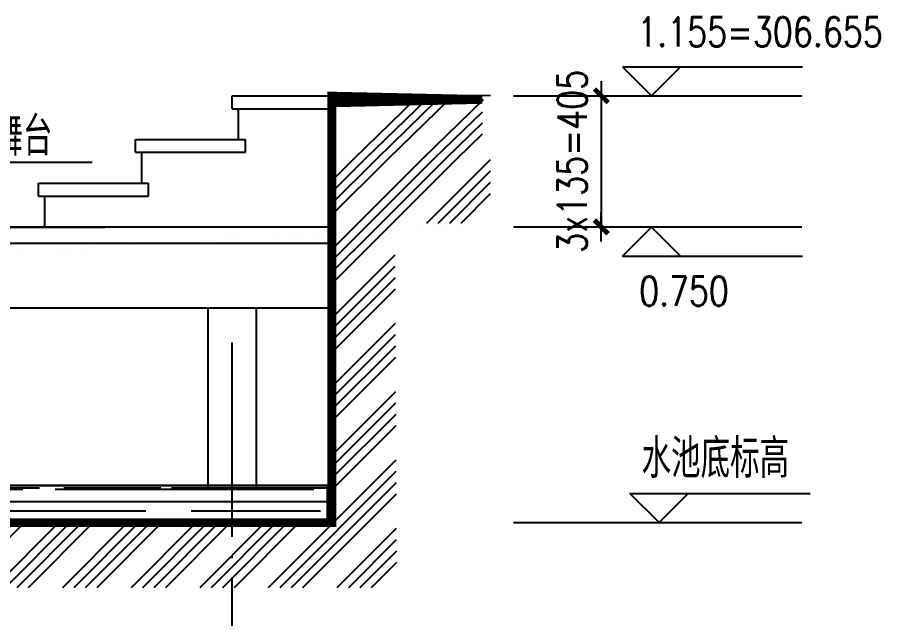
# Model space of a CAD drawing. Extents: x 568674 to 592610, y -115345 to -96707.
# Drawn here: x 589628 to 592294, y -111212 to -109354 of the extents above; entities that cross this region are included whole.
import ezdxf
from ezdxf.enums import TextEntityAlignment as Align

# ---------------------------------------------------------------- set-up
doc = ezdxf.new("R2010")
doc.units = 0
doc.header["$LTSCALE"] = 300
doc.header["$MEASUREMENT"] = 0
doc.header["$PDMODE"] = 3
doc.linetypes.add('DOTE', pattern=[2.4200000000000004, 2, -0.2, 0.02, -0.2])
doc.layers.get('0').update_dxf_attribs({"linetype": 'CONTINUOUS'})
doc.layers.get('DEFPOINTS').update_dxf_attribs({"linetype": 'CONTINUOUS'})
for name, color, linetype in [('AXIS', 3, 'CONTINUOUS'), ('DOTE', 1, 'DOTE'), ('PUB_DIM', 200, 'CONTINUOUS'), ('PUB_TEXT', 7, 'CONTINUOUS'), ('木构架', 73, 'CONTINUOUS'), ('柱', 2, 'CONTINUOUS'), ('路沿', 72, 'CONTINUOUS'), ('铺地', 52, 'CONTINUOUS')]:
    doc.layers.add(name, color=color, linetype=linetype)
doc.styles.add('_HT', font='txt.shx', dxfattribs={"width": 0.8, "bigfont": 'HT.shx'})
doc.styles.add('DIM_FONT', font='SIMPLEX.shx', dxfattribs={"width": 0.8})
doc.dimstyles.new('AXIS30', dxfattribs={"dimscale": 0.3, "dimtxt": 300, "dimasz": 1, "dimexe": 250, "dimexo": 300, "dimgap": 150, "dimtad": 1, "dimdec": 0, "dimzin": 0, "dimtxsty": 'DIM_FONT', "dimblk": '_DIMX', "dimblk1": 'DOTSMALL', "dimblk2": 'DOTSMALL', "dimcen": 150, "dimse1": 1, "dimse2": 1, "dimclrt": 7, "dimazin": 3, "dimtfac": 150, "dimtdec": 0, "dimtix": 1, "dimtmove": 0, "dimatfit": 3, "dimtolj": 1, "dimtzin": 0})

# ---------------------------------------------------------------- blocks, each defined once
blk = doc.blocks.new('_DIMX')
blk.add_line((-150, 0), (150, 0))
at = {"const_width": 50}
blk.add_lwpolyline([(-70, -70), (70, 70)], dxfattribs=at)
blk = doc.blocks.new('*D260')
at = {"color": 0, "linetype": 'BYBLOCK'}
for p, q in [((591433.4162603344, -101946.7374219616), (591433.4162603344, -101946.4374219616)), ((591433.4162603344, -101947.0374219616), (591433.4162603344, -102352.0374219616)), ((591433.4162603344, -102352.3374219616), (591433.4162603344, -102352.6374219616))]:
    blk.add_line(p, q, dxfattribs=at)
at = {"layer": 'DEFPOINTS', "color": 0, "linetype": 'BYBLOCK'}
for p in [(590433.4162603344, -101947.0374219616), (590433.4162603344, -102352.0374219616), (591433.4162603344, -102352.0374219616)]:
    blk.add_point(p, dxfattribs=at)
at = {"color": 0, "linetype": 'BYBLOCK', "xscale": 0.3, "yscale": 0.3, "zscale": 0.3}
for p, rotation in [((591433.4162603344, -101947.0374219616), 270), ((591433.4162603344, -102352.0374219616), 90)]:
    blk.add_blockref('_DIMX', p, dxfattribs=dict(at, rotation=rotation))
at = {"color": 7, "linetype": 'BYBLOCK', "insert": (591343.4162603344, -102149.5374219616), "char_height": 90, "attachment_point": 5, "rotation": 90, "style": 'DIM_FONT'}
blk.add_mtext('\\A1;3x135=405', dxfattribs=at)
blk = doc.blocks.new('_DOTSMALL')
at = {"color": 0, "linetype": 'BYBLOCK', "const_width": 0.5}
blk.add_lwpolyline([(-0.0625, 0, 1), (0.0625, 0, 1)], format="xyb", close=True, dxfattribs=at)

msp = doc.modelspace()

# ---------------------------------------------------------------- hatches: boundary and pattern name
at = {"layer": '柱'}
h = msp.add_hatch(dxfattribs=at)
h.set_pattern_fill('ANSI34', color=256, scale=200, style=0)
h.set_pattern_definition([(45, (0, 0), (-106.0660171779821, 106.0660171779821), []), (45, (35.355339, 0), (-106.0660171779821, 106.0660171779821), []), (45, (70.7106782, 0), (-106.0660171779821, 106.0660171779821), []), (45, (106.0660172, 0), (-106.0660171779821, 106.0660171779821), [])])
edge = h.paths.add_edge_path()
edge.add_line((578577.7225310652, -110965.5415603147), (578577.7225310652, -110765.5418547454))
edge.add_line((578577.7225310652, -110965.5415603147), (586244.9695833118, -110952.3853292254))
edge.add_line((586244.9695833118, -110952.3853292254), (586244.9695833119, -111115.5418547454))
edge.add_line((586244.9695833119, -111115.5418547454), (590801.472083296, -111115.5418547454))
edge.add_line((590801.472083296, -111115.5418547454), (590795.8499987855, -109991.1249526524))
edge.add_line((590795.8499987855, -109991.1249526524), (591091.651628498, -109989.6459445039))
edge.add_line((578577.3793515216, -110765.5418547454), (586444.9695833116, -110752.0418547454))
edge.add_line((586444.9695833116, -110752.0418547454), (586444.9695833117, -110915.5418547454))
edge.add_line((586444.9695833117, -110915.5418547454), (590600.4695833117, -110915.5418547454))
edge.add_line((590600.4695833117, -110915.5418547454), (590594.8525112385, -109792.1274401058))
edge.add_line((590594.8525112385, -109792.1274401058), (591090.6516409977, -109789.648444457))
edge.add_line((591091.651628498, -109989.6459445039), (591090.6516409977, -109789.648444457))
h = msp.add_hatch(dxfattribs=at)
h.set_pattern_fill('AR-RROOF', color=256, scale=100, style=0)
h.set_pattern_definition([(0, (-25, -7650), (220, 100), [1500, -200, 500, -100]), (0, (108, -7600), (-100, 133), [300, -33, 600, -75]), (0, (25, -7565), (520, 67), [800, -140, 400, -100])])
h.paths.add_polyline_path([(586458.4695833116, -110800.5418547454), (586458.4695833116, -110915.5418547454), (590586.9695833117, -110915.5418547454), (590586.9695833117, -110800.5418547454)])

# ---------------------------------------------------------------- linework, layer by layer
at = {"layer": 'AXIS'}
for p, q in [((591162.4225850807, -109597.0418547454), (592053.3724171823, -109597.0418547454)), ((591162.4225850807, -110002.0418547454), (592053.3724171823, -110002.0418547454)), ((591162.4225850807, -110002.0418547454), (592053.3724171823, -110002.0418547454)), ((591162.4225850807, -110915.5418547454), (592053.3724171823, -110915.5418547454))]:
    msp.add_line(p, q, dxfattribs=at)
at = {"layer": 'DOTE'}
msp.add_line((590291.9695833117, -111685.1453604908), (590291.9695833117, -110357.0291401394), dxfattribs=at)
at = {"layer": 'PUB_DIM'}
for p, q in [((591498.4320057625, -109507.2948874061), (591678.4320057625, -109507.2948874061)), ((591498.4320057625, -109507.2948874061), (591588.4320057625, -109597.2948874061)), ((591678.4320057625, -109507.2948874061), (591588.4320057625, -109597.2948874061)), ((591678.4320057625, -109507.2948874061), (592055.5748629053, -109507.2948874061)), ((589229.7216291478, -109802.4116944496), (589859.9218249534, -109802.4116944496)), ((591498.4320057625, -110092.2948874061), (591588.4320057625, -110002.2948874061)), ((591678.4320057625, -110092.2948874061), (591588.4320057625, -110002.2948874061)), ((591498.4320057625, -110092.2948874061), (591678.4320057625, -110092.2948874061)), ((591678.4320057625, -110092.2948874061), (592055.5748629053, -110092.2948874061)), ((591611.7564485945, -110915.5418547454), (591521.7564485945, -110825.5418547454)), ((591521.7564485945, -110825.5418547454), (591701.7564485945, -110825.5418547454)), ((591701.7564485945, -110825.5418547454), (591611.7564485945, -110915.5418547454)), ((591701.7564485945, -110825.5418547454), (592078.8993057373, -110825.5418547454))]:
    msp.add_line(p, q, dxfattribs=at)
at = {"layer": '木构架'}
msp.add_line((588517.1212846776, -110002.2948874061), (589898.8662527716, -110002.2948874061), dxfattribs=at)
at = {"layer": '柱'}
for p, q in [((590881.4148493346, -109790.6946284153), (591069.6244542882, -109608.1287491395)), ((590668.2168248562, -109791.7606185378), (590856.4264298098, -109609.1947392619)), ((590703.7498288763, -109791.5829535176), (590891.9594338299, -109609.0170742418)), ((590739.2828330974, -109791.4052884966), (590927.4924380509, -109608.8394092207)), ((590774.8158371176, -109791.2276234764), (590963.0254420711, -109608.6617442006)), ((590916.9478533547, -109790.5169633952), (591065.719140154, -109646.2067896811)), ((590952.4808575759, -109790.3392983742), (591065.719140154, -109680.496622536)), ((590988.013861596, -109790.161633354), (591065.719140154, -109714.7864551965)), ((590216.9695833116, -110252.0418547454), (590216.9695833116, -110808)), ((590366.9695833116, -110252.0418547454), (590366.9695833116, -110808)), ((586458.4695833116, -110800.5418547454), (590586.9695833117, -110800.5418547454))]:
    msp.add_line(p, q, dxfattribs=at)
msp.add_lwpolyline([(586458.4695833116, -110800.5418547454), (586458.4695833116, -110915.5418547454), (590586.9695833117, -110915.5418547454), (590586.9695833117, -110800.5418547454)], close=True, dxfattribs=at)
at = {"layer": '路沿'}
msp.add_line((590611.9695833117, -109597.0418547454), (591090.6516409977, -109594.648444457), dxfattribs=at)
at = {"layer": '铺地'}
for p, q in [((590291.9695833117, -109597.0418547454), (590611.9695833117, -109597.0418547454)), ((590291.9695833116, -109637.0418547454), (590291.9695833117, -109597.0418547454)), ((590291.9695833117, -109637.0418547454), (590611.9695833117, -109637.0418547454)), ((590311.9695833114, -109731.4441498901), (590311.9695833111, -109637.0418547454)), ((589993.5205626525, -109731.4441498901), (590333.5205626525, -109731.4441498901)), ((589993.5205626525, -109771.4441498901), (589993.5205626525, -109731.4441498901)), ((590333.5205626527, -109771.4441498901), (590333.5205626527, -109731.4441498901)), ((589993.5205626525, -109771.4441498901), (590333.5205626526, -109771.4441498902)), ((590013.5205626525, -109867.0428547195), (590013.5205626525, -109771.4441498901)), ((589693.5205626524, -109867.0428547195), (590033.5205626524, -109867.0428547195)), ((589693.5205626524, -109907.0428547195), (589693.5205626524, -109867.0428547195)), ((590033.5205626526, -109907.0428547195), (590033.5205626526, -109867.0428547195)), ((589693.5205626524, -109907.0428547195), (590033.5205626525, -109907.0428547196)), ((589713.5205626524, -110002.6415595489), (589713.5205626524, -109907.0428547195)), ((588517.04542606, -110002.0418547454), (590611.9695833117, -110002.0418547454)), ((588532.0353126356, -110052.0418547454), (590611.9695833117, -110052.0418547454)), ((588591.9948589382, -110252.0418547454), (590611.9695833117, -110252.0418547454))]:
    msp.add_line(p, q, dxfattribs=at)
at = {"layer": '铺地', "const_width": 27}
for points in [[(590600.4695833117, -110915.5418547454), (590600.4695833118, -110265.5418547454), (590600.4695833118, -110265.5418547443), (590600.4695833118, -110038.5418547443), (590600.4695833118, -110038.5418547455), (590600.4695833146, -109610.4745234944), (591065.719140154, -109608.1482757102)], [(586431.4695833117, -110915.5418547454), (590614.4198036308, -110915.5418547454)]]:
    msp.add_lwpolyline(points, dxfattribs=at)

# ---------------------------------------------------------------- texts
at = {"layer": 'PUB_DIM', "style": 'DIM_FONT', "width": 0.8}
for s, p in [('1.155=306.655', (592303.406591115, -109444.2948874061)), ('0.750', (591827.8320057625, -110245.2948874061))]:
    msp.add_text(s, height=90, dxfattribs=at).set_placement(p, align=Align.RIGHT)
at = {"layer": 'PUB_TEXT', "style": '_HT', "width": 0.8}
for s, p in [('"T"型舞台', (589265.6508232312, -109781.7540452526)), ('水池底标高', (591557.8516436956, -110777.2692602009))]:
    msp.add_text(s, height=120, dxfattribs=at).set_placement(p)

# ---------------------------------------------------------------- dimensions: what is measured, and where the dimension line sits
at = {"layer": 'PUB_DIM'}
dim = msp.add_aligned_dim(p1=(590433.4162603344, -109597.0374219616), p2=(590433.4162603344, -110002.0374219616), distance=1000, text='3x135=405', dimstyle='AXIS30', dxfattribs=at)
dim.commit()
dim.dimension.update_dxf_attribs({"geometry": '*D260', "text_midpoint": (591343.4162603344, -109799.5374219616), "insert": (0, -7650)})

doc.saveas('drawing.dxf')
